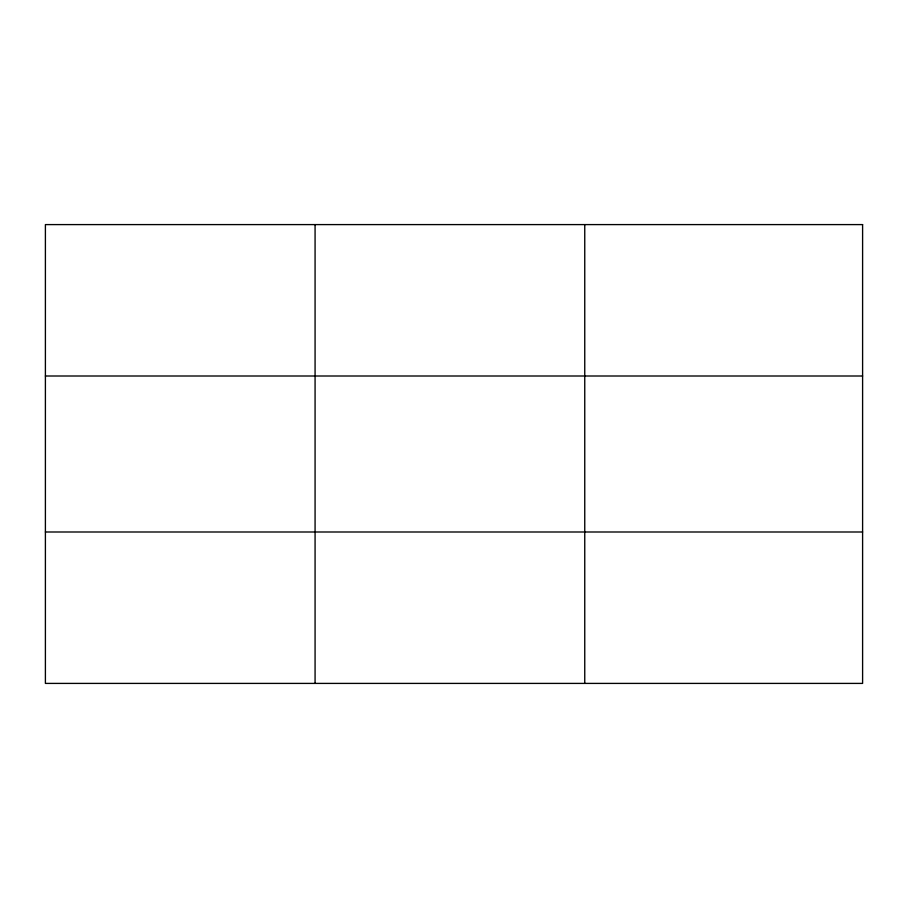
<?xml version="1.0" encoding="UTF-8"?>
<svg xmlns="http://www.w3.org/2000/svg" width="908" height="908" viewBox="0 0 908 908"><rect width="100%" height="100%" fill="white"/><g stroke="black" fill="none" stroke-linecap="round" stroke-linejoin="round"><path stroke-width="1.36" d="M315.076 683.406L315.076 224.594M584.752 683.406L584.752 224.594M45.4 376.003L862.6 376.003M45.4 531.997L862.6 531.997M862.6 224.594L45.4 224.594L45.4 683.406L862.6 683.406L862.6 224.594"/></g></svg>
